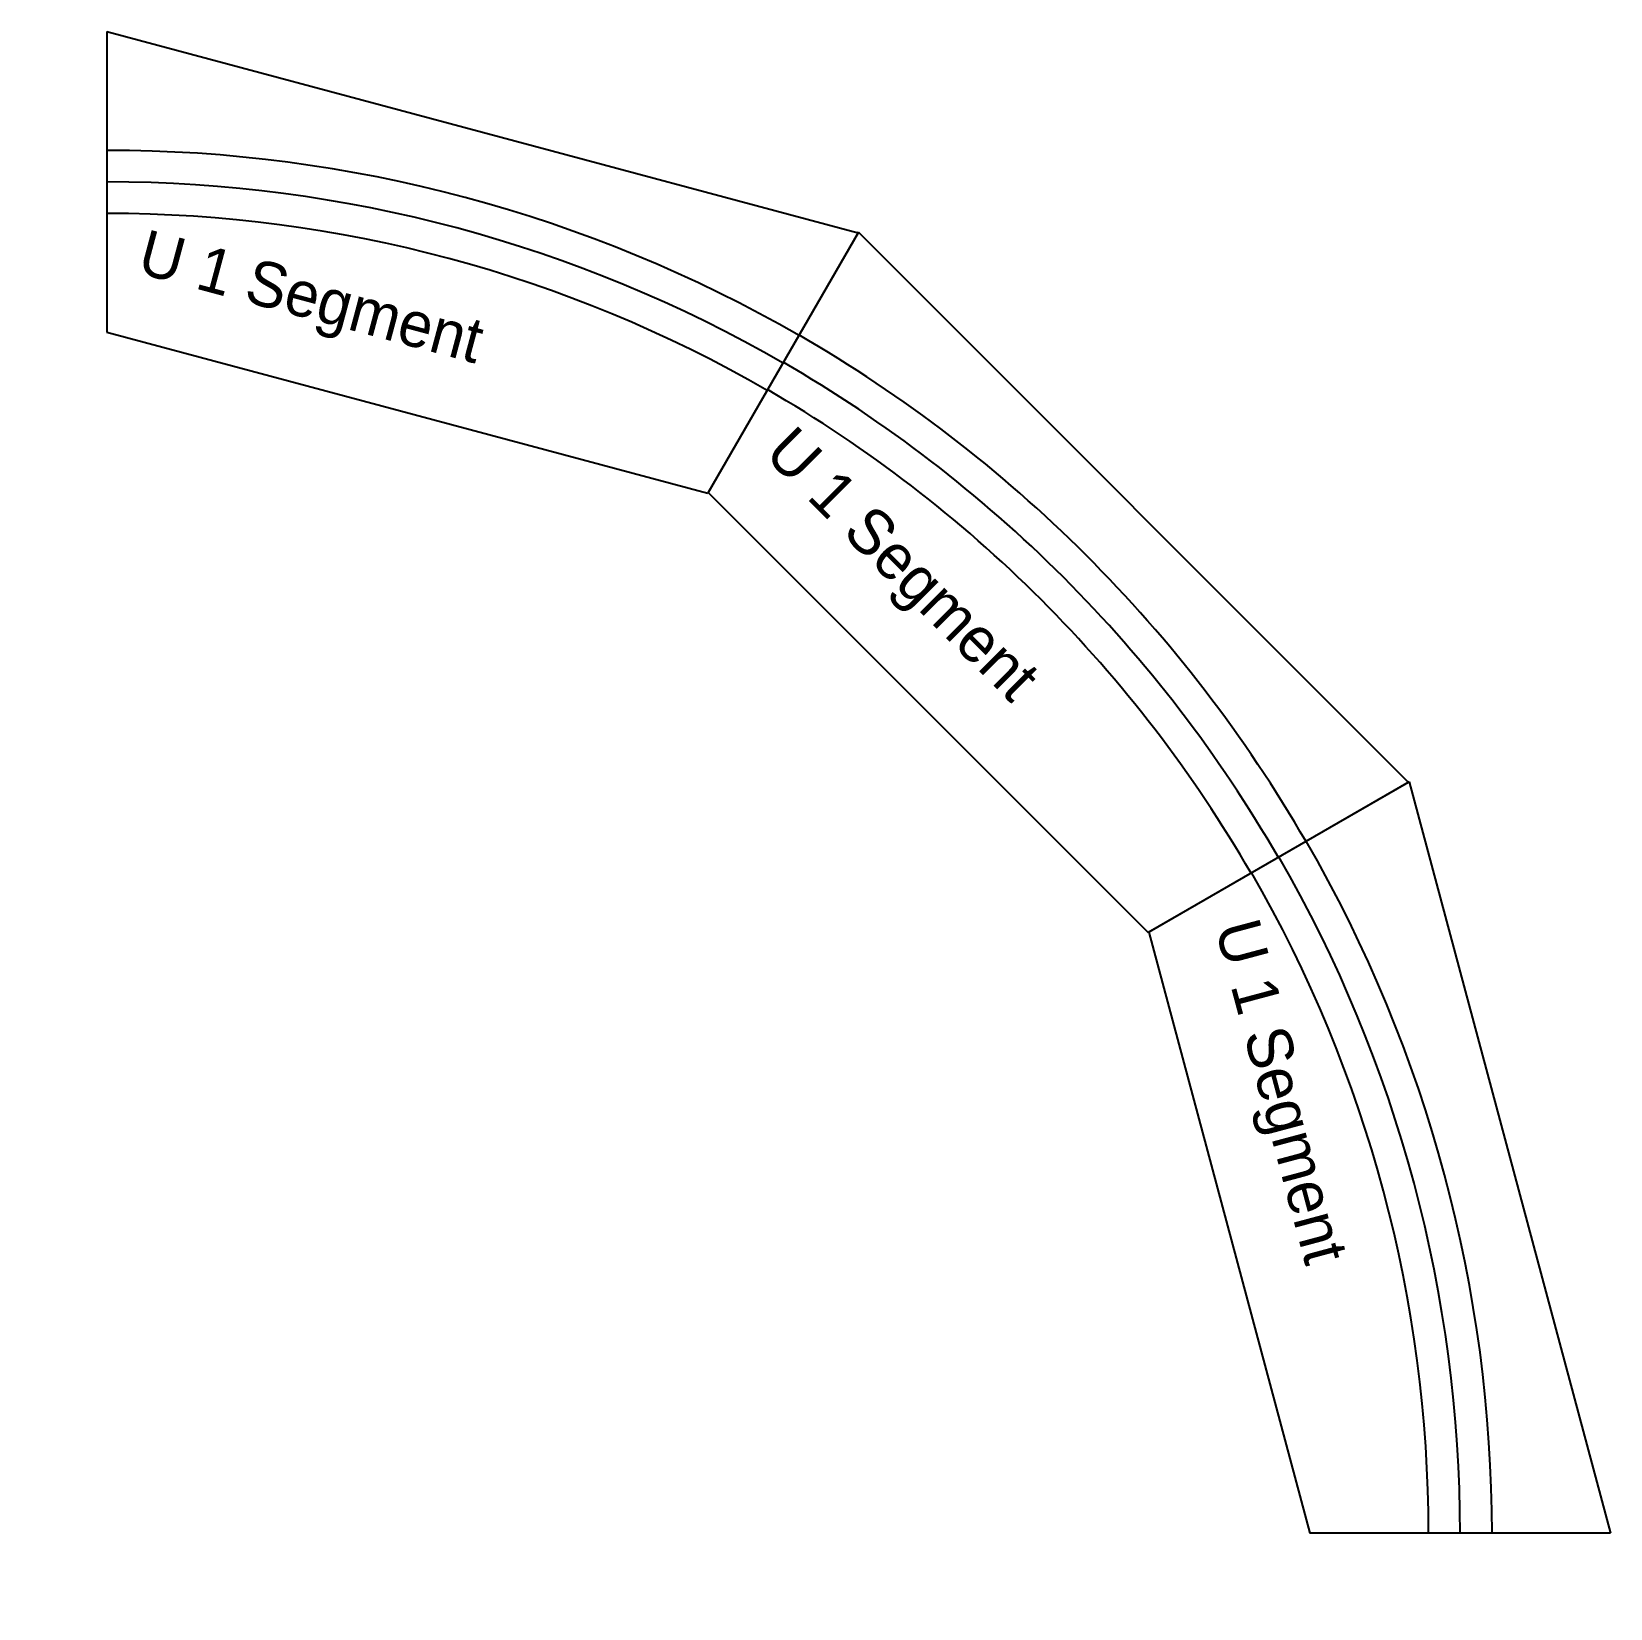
# Model space of a CAD drawing. Header units: millimetres. Extents: x -25 to 500, y -25 to 500.
import ezdxf

# ---------------------------------------------------------------- set-up
doc = ezdxf.new("R2010")
doc.units = ezdxf.units.MM
doc.header["$LTSCALE"] = 6
doc.header["$MEASUREMENT"] = 0
doc.layers.add('TTmoduly', color=90, linetype='CONTINUOUS')

# ---------------------------------------------------------------- blocks, each defined once
blk = doc.blocks.new('ModulUOblouk1Segment')
at = {"layer": 'TTmoduly'}
for p, q in [((-0.5, 96.39), (25.39, -0.2)), ((-0.5, 96.39), (258.32, 96.39)), ((258.32, 96.39), (232.44, -0.2)), ((25.39, -0.2), (232.44, -0.2))]:
    blk.add_line(p, q, dxfattribs=at)
for centre, radius, start in [((129.17, -387.54), 461.5, 75.0621), ((128.91, -386.57), 450, 75), ((128.91, -386.57), 439.5, 75)]:
    blk.add_arc(centre, radius, start, 105, dxfattribs=at)
blk.add_text('U 1 Segment', height=15, dxfattribs=at).set_placement((29.5, 21.47))

msp = doc.modelspace()

# ---------------------------------------------------------------- block references
at = {"layer": 'TTmoduly'}
for p, rotation in [((-24.5, 406.5), 345.0000000000055), ((182.2, 364.51), 314.9999999999998), ((340.21, 224.8), 284.9999999999944)]:
    msp.add_blockref('ModulUOblouk1Segment', p, dxfattribs=dict(at, rotation=rotation))

doc.saveas('drawing.dxf')
